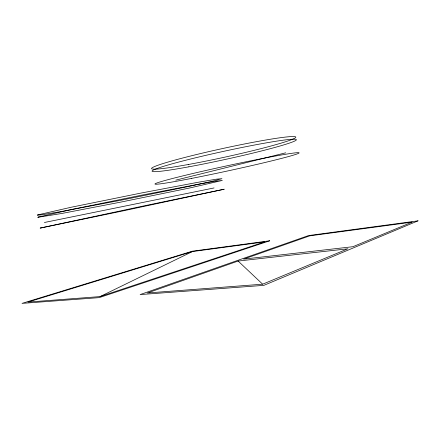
<?xml version="1.0" encoding="UTF-8"?>
<svg xmlns="http://www.w3.org/2000/svg" width="440" height="440" viewBox="0 0 440 440"><rect width="100%" height="100%" fill="white"/><g stroke="black" fill="none" stroke-linecap="round" stroke-linejoin="round"><path stroke-width="0.66" d="M100.034 296.593L192.423 251.559L264.715 241.879L100.034 296.593L27.902 302.093L192.423 251.559M262.647 284.191L347.919 248.782L238.117 261.052L147.384 292.98L262.647 284.191L238.117 261.052M175.753 180.147L285.725 152.812M44.391 222.492L214.071 187.946M38.027 214.847L37.29 215.166L41.619 214.825L61.364 211.514L120.428 200.332L189.338 186.313L212.625 181.181L221.98 178.673L216.409 179.174L197.5 182.38L141.724 192.924L71.231 207.235L38.027 214.847M418 220.847L263.885 285.357L140.118 294.58L308.583 235.56L418 220.847M412.06 222.151L352.913 246.708L243.59 259.127L309.738 235.851L412.06 222.151M38.511 217.025L37.769 217.322L61.798 213.472L120.813 202.103L189.701 187.985L222.354 180.433L216.805 181.022L197.918 184.338L142.186 195.063L71.726 209.473L38.511 217.025M269.709 240.79L99.198 297.632L22 303.386L192.302 251.202L269.709 240.79M40.937 227.909L40.172 228.102L122.743 210.953L224.23 189.216L144.513 205.761L40.937 227.909M188.353 164.489A73.816 4.444 -12.3 0 0 295.823 137.197A73.816 4.444 -12.3 0 0 186.901 156.926A73.816 4.444 -12.3 0 0 188.353 164.489M188.854 166.815A73.805 4.131 -12.3 0 0 296.373 139.816A73.805 4.131 -12.3 0 0 187.512 159.781A73.805 4.131 -12.3 0 0 188.854 166.815M191.362 178.448A73.761 2.585 -12.2 0 0 299.107 152.878A73.761 2.585 -12.2 0 0 190.564 174.042A73.761 2.585 -12.2 0 0 191.362 178.448"/></g></svg>
